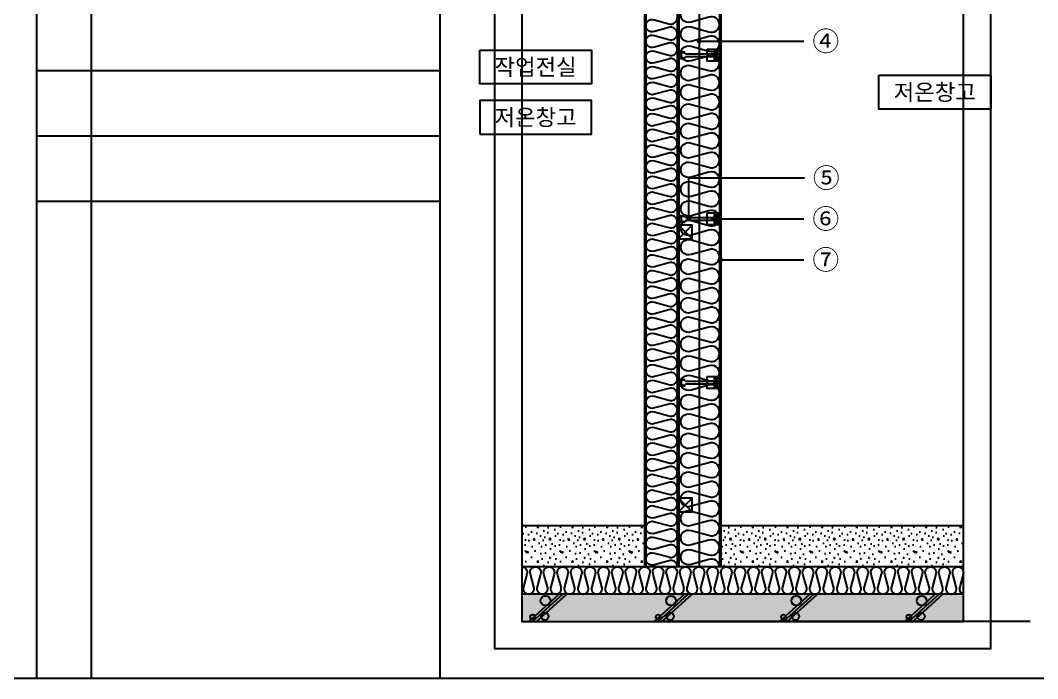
# Model space of a CAD drawing. Header units: millimetres. Extents: x 1008970 to 1091919, y 939088 to 948574.
# Drawn here: x 1045292 to 1048671, y 939179 to 941364 of the extents above; entities that cross this region are included whole.
import ezdxf
from ezdxf.enums import TextEntityAlignment as Align

# ---------------------------------------------------------------- set-up
doc = ezdxf.new("R2010")
doc.units = ezdxf.units.MM
doc.header["$LTSCALE"] = 5
doc.header["$MEASUREMENT"] = 0
doc.linetypes.add('HIDDEN', pattern=[0.375, 0.25, -0.125])
doc.linetypes.add('JIS_02_0.7', pattern=[1.35, 0.75, -0.6])
doc.layers.get('0').update_dxf_attribs({"linetype": 'CONTINUOUS'})
doc.layers.get('Defpoints').update_dxf_attribs({"color": 153, "linetype": 'CONTINUOUS'})
for name, color, linetype in [('0612_ACL WALL', 4, 'CONTINUOUS'), ('5TXT', 7, 'CONTINUOUS'), ('AA-AXIS-DIM7', 7, 'CONTINUOUS'), ('CON', 2, 'CONTINUOUS'), ('conc', 2, 'CONTINUOUS'), ('HATCH', 9, 'CONTINUOUS'), ('HT', 8, 'CONTINUOUS'), ('TEXT', 7, 'CONTINUOUS'), ('WALL3', 3, 'CONTINUOUS'), ('단열재', 11, 'CONTINUOUS'), ('볼트', 253, 'JIS_02_0.7')]:
    doc.layers.add(name, color=color, linetype=linetype)
doc.styles.add('MG', font='malgun.ttf')
doc.styles.add('맑은고딕', font='malgun.ttf')
doc.styles.add('한글', font='malgun.ttf')
doc.dimstyles.new('DIM_5', dxfattribs={"dimscale": 5, "dimtxt": 3, "dimasz": 1, "dimexe": 2, "dimexo": 2, "dimgap": 1, "dimtad": 1, "dimdec": 0, "dimzin": 0, "dimdsep": 46, "dimtxsty": 'MG', "dimblk1": 'DIMDOT', "dimblk2": 'DIMDOT', "dimsah": 1, "dimcen": 0.09, "dimdle": 2, "dimclrd": 7, "dimclre": 7, "dimclrt": 3, "dimadec": 0, "dimazin": 0, "dimtfac": 1, "dimtdec": 0, "dimtix": 1, "dimtmove": 2, "dimatfit": 3, "dimldrblk": 'DIMDOT', "dimfxl": 2, "dimtolj": 1, "dimtzin": 0, "dimarcsym": 0})

# ---------------------------------------------------------------- blocks, each defined once
blk = doc.blocks.new('zw$8367')
blk.add_line((1287, 5), (1287, 369))
blk.add_lwpolyline([(913, 374), (1287, 374), (1287, 0), (913, 0)], close=True)
at = {"layer": '볼트'}
for p, q in [((1125, 321), (1125, 53)), ((1133, 329), (1279, 329)), ((1141, 329), (1141, 45)), ((1157, 329), (1157, 45)), ((1173, 329), (1173, 45)), ((1190, 329), (1190, 45)), ((1206, 329), (1206, 45)), ((1287, 321), (1287, 240)), ((16, 292), (121, 284)), ((16, 268), (235, 268)), ((16, 106), (235, 106)), ((16, 82), (121, 90)), ((40, 243), (40, 131)), ((121, 284), (235, 284)), ((121, 203), (121, 171)), ((121, 90), (235, 90)), ((186, 106), (235, 106)), ((261, 228), (1125, 228)), ((261, 146), (1125, 146)), ((1125, 236), (1206, 236)), ((1125, 146), (1125, 228)), ((1125, 138), (1206, 138)), ((1133, 45), (1279, 45)), ((1206, 232), (1279, 232)), ((1206, 142), (1279, 142)), ((1287, 134), (1287, 53))]:
    blk.add_line(p, q, dxfattribs=at)
for centre, radius, start, end in [((1133, 321), 8.11, 90, 180), ((1279, 321), 8.11, 0, 90), ((16, 276), 16.2, 90, 165.5225), ((16, 284), 16.2, 194.4775, 270), ((16, 90), 16.2, 90, 165.5225), ((16, 98), 16.2, 194.4775, 270), ((64, 243), 24.3, 78.463, 180), ((64, 131), 24.3, 180, 281.537), ((56, 203), 64.9, 0, 78.463), ((56, 171), 64.9, 281.537, 0), ((186, 203), 64.9, 33.0557, 180), ((186, 171), 64.9, 180, 326.9443), ((235, 276), 8.11, 0, 90), ((235, 276), 8.11, 270, 0), ((235, 98), 8.11, 0, 90), ((235, 98), 8.11, 270, 0), ((261, 252), 24.3, 213.0557, 270), ((261, 122), 24.3, 90, 146.9443), ((1133, 53), 8.11, 180, 270), ((1279, 240), 8.11, 270, 0), ((1279, 134), 8.11, 0, 90), ((1279, 53), 8.11, 270, 0)]:
    blk.add_arc(centre, radius, start, end, dxfattribs=at)
blk = doc.blocks.new('DIMDOT')
at = {"linetype": 'Continuous'}
blk.add_line((-2, 0), (2, 0), dxfattribs=at)
for radius in [0.5, 0.25]:
    blk.add_circle((0, 0), radius, dxfattribs=at)

msp = doc.modelspace()

# ---------------------------------------------------------------- hatches: boundary and pattern name
at = {"layer": 'HATCH'}
h = msp.add_hatch(dxfattribs=at)
h.set_pattern_fill('CONC', color=256, scale=4.527328)
h.set_pattern_definition([(0, (1037133.75, 993664.53), (0, 114.99414), [0, -114.99414]), (0, (1037134.9, 993624.29), (0, 114.99414), [0, -114.99414]), (0, (1037138.35, 993686.38), (0, 114.99414), [0, -114.99414]), (338.1986, (1037078.551, 993650.735), (344.9824405, -114.994126), [12.38521, -606.87718]), (216.8699, (1037090.05, 993646.136), (344.9824, 229.988287), [5.7497, -569.22098]), (130.6013, (1037085.451, 993642.686), (574.9707303, -689.9647053), [10.60188, -1049.59162]), (206.5651, (1037047.503, 993628.887), (-114.99404, -114.994287), [2.57138, -254.56332]), (326.3099, (1037045.203, 993627.737), (229.988222, -114.99429), [4.14623, -410.4711]), (108.4349, (1037048.653, 993625.437), (-114.993953, 229.988323), [3.63646, -360.00697]), (225, (1037121.1, 993617.39), (-2e-14, -114.99417), [4.87874, -157.74746]), (0, (1037117.65, 993613.94), (114.99414, 114.99414), [6.89965, -108.0945]), (135, (1037124.55, 993613.94), (-114.99417, 8e-15), [4.87874, -157.74746]), (251.5651, (1037107.3, 993690.983), (114.993953, 229.988323), [3.63646, -360.00697]), (0, (1037106.15, 993687.53), (114.99414, 114.99414), [5.7497, -109.24443]), (143.1301, (1037111.9, 993687.534), (-344.9824, 229.988287), [5.7497, -569.22098]), (213.6901, (1037046.353, 993692.133), (229.988222, 114.99429), [4.14623, -410.4711]), (341.5651, (1037042.903, 993689.833), (-229.988323, 114.993953), [7.27292, -356.3705]), (126.8699, (1037049.803, 993687.534), (229.988287, -344.9824), [5.7497, -569.22098]), (0, (1037079.7, 993687.53), (0, 114.99414), [0, -114.99414]), (0, (1037048.65, 993657.64), (0, 114.99414), [0, -114.99414]), (0, (1037080.85, 993615.09), (0, 114.99414), [0, -114.99414]), (0, (1037111.9, 993650.74), (0, 114.99414), [0, -114.99414]), (0, (1037078.55, 993670.28), (0, 114.99414), [0, -114.99414]), (0, (1037053.25, 993673.73), (0, 114.99414), [0, -114.99414]), (0, (1037063.6, 993666.83), (0, 114.99414), [0, -114.99414]), (0, (1037059, 993639.24), (0, 114.99414), [0, -114.99414]), (0, (1037031.4, 993643.84), (0, 114.99414), [0, -114.99414]), (0, (1037032.55, 993670.28), (0, 114.99414), [0, -114.99414]), (0, (1037029.1, 993695.58), (0, 114.99414), [0, -114.99414]), (0, (1037064.75, 993700.18), (0, 114.99414), [0, -114.99414]), (0, (1037090.05, 993704.78), (0, 114.99414), [0, -114.99414]), (0, (1037130.3, 993700.18), (0, 114.99414), [0, -114.99414]), (0, (1037102.7, 993664.53), (0, 114.99414), [0, -114.99414]), (0, (1037091.2, 993685.23), (0, 114.99414), [0, -114.99414]), (0, (1037100.4, 993630.04), (0, 114.99414), [0, -114.99414]), (0, (1037065.9, 993624.29), (0, 114.99414), [0, -114.99414]), (0, (1037100.4, 993598.99), (0, 114.99414), [0, -114.99414]), (0, (1037062.45, 993605.89), (0, 114.99414), [0, -114.99414]), (0, (1037025.65, 993602.44), (0, 114.99414), [0, -114.99414]), (0, (1037039.45, 993596.69), (0, 114.99414), [0, -114.99414]), (0, (1037040.6, 993612.79), (0, 114.99414), [0, -114.99414]), (0, (1037117.65, 993594.39), (0, 114.99414), [0, -114.99414]), (0, (1037131.45, 993641.54), (0, 114.99414), [0, -114.99414]), (0, (1037125.7, 993676.03), (0, 114.99414), [0, -114.99414]), (0, (1037072.8, 993593.24), (0, 114.99414), [0, -114.99414])])
h.paths.add_polyline_path([(1047364.958, 939686.261), (1047364.958, 939550.442), (1046957.499, 939550.442), (1046957.499, 939686.261)])
h = msp.add_hatch(dxfattribs=at)
h.set_pattern_fill('CONC', color=256, scale=4.527328)
h.set_pattern_definition([(0, (1038193.14, 993664.53), (0, 114.99414), [0, -114.99414]), (0, (1038194.29, 993624.29), (0, 114.99414), [0, -114.99414]), (0, (1038197.74, 993686.38), (0, 114.99414), [0, -114.99414]), (338.1986, (1038137.946, 993650.735), (344.9824405, -114.994126), [12.38521, -606.87718]), (216.8699, (1038149.445, 993646.136), (344.9824, 229.988287), [5.7497, -569.22098]), (130.6013, (1038144.846, 993642.686), (574.9707303, -689.9647053), [10.60188, -1049.59162]), (206.5651, (1038106.9, 993628.887), (-114.99404, -114.994287), [2.57138, -254.56332]), (326.3099, (1038104.598, 993627.737), (229.988222, -114.99429), [4.14623, -410.4711]), (108.4349, (1038108.047, 993625.437), (-114.993953, 229.988323), [3.63646, -360.00697]), (225, (1038180.49, 993617.39), (-2e-14, -114.99417), [4.87874, -157.74746]), (0, (1038177.04, 993613.94), (114.99414, 114.99414), [6.89965, -108.0945]), (135, (1038183.94, 993613.94), (-114.99417, 8e-15), [4.87874, -157.74746]), (251.5651, (1038166.694, 993690.983), (114.993953, 229.988323), [3.63646, -360.00697]), (0, (1038165.54, 993687.53), (114.99414, 114.99414), [5.7497, -109.24443]), (143.1301, (1038171.294, 993687.534), (-344.9824, 229.988287), [5.7497, -569.22098]), (213.6901, (1038105.748, 993692.133), (229.988222, 114.99429), [4.14623, -410.4711]), (341.5651, (1038102.298, 993689.833), (-229.988323, 114.993953), [7.27292, -356.3705]), (126.8699, (1038109.197, 993687.534), (229.988287, -344.9824), [5.7497, -569.22098]), (0, (1038139.1, 993687.53), (0, 114.99414), [0, -114.99414]), (0, (1038108.05, 993657.64), (0, 114.99414), [0, -114.99414]), (0, (1038140.25, 993615.09), (0, 114.99414), [0, -114.99414]), (0, (1038171.29, 993650.74), (0, 114.99414), [0, -114.99414]), (0, (1038137.95, 993670.28), (0, 114.99414), [0, -114.99414]), (0, (1038112.65, 993673.73), (0, 114.99414), [0, -114.99414]), (0, (1038123, 993666.83), (0, 114.99414), [0, -114.99414]), (0, (1038118.4, 993639.24), (0, 114.99414), [0, -114.99414]), (0, (1038090.8, 993643.84), (0, 114.99414), [0, -114.99414]), (0, (1038091.95, 993670.28), (0, 114.99414), [0, -114.99414]), (0, (1038088.5, 993695.58), (0, 114.99414), [0, -114.99414]), (0, (1038124.15, 993700.18), (0, 114.99414), [0, -114.99414]), (0, (1038149.45, 993704.78), (0, 114.99414), [0, -114.99414]), (0, (1038189.69, 993700.18), (0, 114.99414), [0, -114.99414]), (0, (1038162.1, 993664.53), (0, 114.99414), [0, -114.99414]), (0, (1038150.6, 993685.23), (0, 114.99414), [0, -114.99414]), (0, (1038159.8, 993630.04), (0, 114.99414), [0, -114.99414]), (0, (1038125.3, 993624.29), (0, 114.99414), [0, -114.99414]), (0, (1038159.8, 993598.99), (0, 114.99414), [0, -114.99414]), (0, (1038121.85, 993605.89), (0, 114.99414), [0, -114.99414]), (0, (1038085.05, 993602.44), (0, 114.99414), [0, -114.99414]), (0, (1038098.85, 993596.69), (0, 114.99414), [0, -114.99414]), (0, (1038100, 993612.79), (0, 114.99414), [0, -114.99414]), (0, (1038177.04, 993594.39), (0, 114.99414), [0, -114.99414]), (0, (1038190.84, 993641.54), (0, 114.99414), [0, -114.99414]), (0, (1038185.09, 993676.03), (0, 114.99414), [0, -114.99414]), (0, (1038132.2, 993593.24), (0, 114.99414), [0, -114.99414])])
h.paths.add_polyline_path([(1048424.353, 939686.261), (1048424.353, 939550.442), (1047618.489, 939550.442), (1047618.489, 939686.261)])
at = {"layer": 'HT'}
h = msp.add_hatch(color=254, dxfattribs=at)
h.dxf.hatch_style = 1
h.paths.add_polyline_path([(1048424.353, 939369.348), (1048424.353, 939459.895), (1046957.499, 939459.895), (1046957.499, 939369.348)])

# ---------------------------------------------------------------- linework, layer by layer
for p, q in [((1045345.77, 943154.195), (1045345.77, 939179.201)), ((1045526.863, 943154.195), (1045526.863, 939179.201)), ((1045345.77, 941198.389), (1046685.859, 941198.389)), ((1045345.77, 940981.077), (1046685.859, 940981.077)), ((1045345.77, 940763.765), (1046685.859, 940763.765))]:
    msp.add_line(p, q)
for points in [[(1056736.528, 939179.201), (1042864.794, 939179.201), (1042864.794, 947708.687), (1056736.528, 947708.687)], [(1046817.553, 941265.596), (1047189.029, 941265.596), (1047189.029, 941153.116), (1046817.553, 941153.116)], [(1048143.424, 941182.192), (1048514.9, 941182.192), (1048514.9, 941069.712), (1048143.424, 941069.712)], [(1046817.553, 940986.308), (1047189.029, 940986.308), (1047189.029, 941098.788), (1046817.553, 941098.788)]]:
    msp.add_lwpolyline(points, close=True)
at = {"color": 6}
msp.add_lwpolyline([(1047482.669, 939550.442, 0.905, 0.905, 0), (1047482.669, 942787.481, 0.905, 0.905, 0), (1048424.353, 942787.481, 0.905, 0.905, 0)], format="xyseb", dxfattribs=at)
at = {"layer": '0612_ACL WALL', "linetype": 'ByBlock'}
for p, q in [((1047364.958, 942792.009), (1047364.958, 939550.442)), ((1047369.486, 942792.009), (1047369.486, 939550.442)), ((1047473.614, 942792.009), (1047473.614, 939550.442)), ((1047478.142, 942792.009), (1047478.142, 939550.442)), ((1047364.958, 939686.261), (1046957.499, 939686.261)), ((1048424.353, 939686.261), (1047618.489, 939686.261))]:
    msp.add_line(p, q, dxfattribs=at)
at = {"layer": '5TXT'}
msp.add_line((1046685.859, 939179.201), (1046685.859, 947708.687), dxfattribs=at)
at = {"layer": 'CON', "ltscale": 5}
msp.add_line((1048424.353, 939459.895), (1046957.499, 939459.895), dxfattribs=at)
at = {"layer": 'conc', "color": 3}
for p, q in [((1047478.142, 940683.999), (1047523.415, 940638.726)), ((1047478.142, 940638.726), (1047523.415, 940683.999)), ((1047478.142, 939778.534), (1047523.415, 939733.26)), ((1047478.142, 939733.26), (1047523.415, 939778.534))]:
    msp.add_line(p, q, dxfattribs=at)
for points in [[(1047478.142, 940638.726), (1047523.415, 940638.726), (1047523.415, 940683.999), (1047478.142, 940683.999)], [(1047478.142, 939733.26), (1047523.415, 939733.26), (1047523.415, 939778.534), (1047478.142, 939778.534)]]:
    msp.add_lwpolyline(points, close=True, dxfattribs=at)
at = {"layer": 'Defpoints'}
for p, q in [((1048555.01, 939369.348), (1047410.232, 939369.348)), ((1048645.556, 939369.348), (1047500.778, 939369.348))]:
    msp.add_line(p, q, dxfattribs=at)
at = {"layer": 'Defpoints', "color": 139}
for points in [[(1048514.9, 942973.102), (1046866.952, 942973.102), (1046866.952, 939278.802), (1048514.9, 939278.802)], [(1048424.353, 942882.555), (1046957.499, 942882.555), (1046957.499, 939369.348), (1048424.353, 939369.348)]]:
    msp.add_lwpolyline(points, close=True, dxfattribs=at)
at = {"layer": 'HATCH'}
for p, q in [((1046980.527, 939369.348), (1047081.134, 939459.895)), ((1046993.332, 939369.348), (1047093.939, 939459.895)), ((1047006.137, 939369.348), (1047106.744, 939459.895)), ((1047397.055, 939369.348), (1047497.662, 939459.895)), ((1047409.86, 939369.348), (1047510.467, 939459.895)), ((1047422.665, 939369.348), (1047523.272, 939459.895)), ((1047813.582, 939369.348), (1047914.19, 939459.895)), ((1047826.388, 939369.348), (1047926.995, 939459.895)), ((1047839.193, 939369.348), (1047939.8, 939459.895)), ((1048230.11, 939369.348), (1048330.718, 939459.895)), ((1048242.916, 939369.348), (1048343.523, 939459.895)), ((1048255.721, 939369.348), (1048356.328, 939459.895))]:
    msp.add_line(p, q, dxfattribs=at)
for centre, radius in [((1047036.137, 939438.167), 16.298), ((1047452.665, 939438.167), 16.298), ((1047869.193, 939438.167), 16.298), ((1048285.721, 939438.167), 16.298), ((1046993.699, 939383.927), 8.149), ((1047033.689, 939385.966), 12.224), ((1047410.227, 939383.927), 8.149), ((1047450.217, 939385.966), 12.224), ((1047826.755, 939383.927), 8.149), ((1047866.744, 939385.966), 12.224), ((1048243.283, 939383.927), 8.149), ((1048283.272, 939385.966), 12.224)]:
    msp.add_circle(centre, radius, dxfattribs=at)
at = {"layer": 'WALL3'}
msp.add_line((1047618.489, 941886.543), (1047618.489, 939550.442), dxfattribs=at)
at = {"layer": 'WALL3', "linetype": 'HIDDEN'}
msp.add_lwpolyline([(1048424.353, 942746.735), (1047546.052, 942746.735), (1047546.052, 939550.442)], dxfattribs=at)
at = {"layer": '단열재'}
for p, q in [((1047613.961, 942701.462), (1047613.961, 939550.442)), ((1048424.353, 939550.442), (1046957.499, 939550.442))]:
    msp.add_line(p, q, dxfattribs=at)
for points in [[(1047613.961, 939550.442, 0.52485566), (1047579.117, 939574.485), (1047520.229, 939558.542, -1.44919786), (1047520.229, 939606.629), (1047579.117, 939590.686, 0.52485566), (1047613.961, 939614.73, 0.52485566), (1047579.117, 939638.773), (1047520.229, 939622.83, -1.44919786), (1047520.229, 939670.917), (1047579.117, 939654.974, 0.52485566), (1047613.961, 939679.018, 0.52485566), (1047579.117, 939703.061), (1047520.229, 939687.118, -1.44919786), (1047520.229, 939735.205), (1047579.117, 939719.262, 0.52485566), (1047613.961, 939743.306, 0.52485566), (1047579.117, 939767.349), (1047520.229, 939751.406, -1.44919786), (1047520.229, 939799.493), (1047579.117, 939783.55, 0.52485566), (1047613.961, 939807.594, 0.52485566), (1047579.117, 939831.638), (1047520.229, 939815.694, -1.44919786), (1047520.229, 939863.782), (1047579.117, 939847.838, 0.52485566), (1047613.961, 939871.882, 0.52485566), (1047579.117, 939895.926), (1047520.229, 939879.982, -1.44919786), (1047520.229, 939928.07), (1047579.117, 939912.126, 0.52485566), (1047613.961, 939936.17, 0.52485566), (1047579.117, 939960.214), (1047520.229, 939944.27, -1.44919786), (1047520.229, 939992.358), (1047579.117, 939976.414, 0.52485566), (1047613.961, 940000.458, 0.52485566), (1047579.117, 940024.502), (1047520.229, 940008.558, -1.44919786), (1047520.229, 940056.646), (1047579.117, 940040.702, 0.52485566), (1047613.961, 940064.746, 0.52485566), (1047579.117, 940088.79), (1047520.229, 940072.846, -1.44919786), (1047520.229, 940120.934), (1047579.117, 940104.99, 0.52485566), (1047613.961, 940129.034, 0.52485566), (1047579.117, 940153.078), (1047520.229, 940137.134, -1.44919786), (1047520.229, 940185.222), (1047579.117, 940169.278, 0.52485566), (1047613.961, 940193.322, 0.52485566), (1047579.117, 940217.366), (1047520.229, 940201.422, -1.44919786), (1047520.229, 940249.51), (1047579.117, 940233.566, 0.52485566), (1047613.961, 940257.61, 0.52485566), (1047579.117, 940281.654), (1047520.229, 940265.71, -1.44919786), (1047520.229, 940313.798), (1047579.117, 940297.855, 0.52485566), (1047613.961, 940321.898, 0.52485566), (1047579.117, 940345.942), (1047520.229, 940329.999, -1.44919786), (1047520.229, 940378.086), (1047579.117, 940362.143, 0.52485566), (1047613.961, 940386.186, 0.52485566), (1047579.117, 940410.23), (1047520.229, 940394.287, -1.44919786), (1047520.229, 940442.374), (1047579.117, 940426.431, 0.52485566), (1047613.961, 940450.474, 0.52485566), (1047579.117, 940474.518), (1047520.229, 940458.575, -1.44919786), (1047520.229, 940506.662), (1047579.117, 940490.719, 0.52485566), (1047613.961, 940514.762, 0.52485566), (1047579.117, 940538.806), (1047520.229, 940522.863, -1.44919786), (1047520.229, 940570.95), (1047579.117, 940555.007, 0.52485566), (1047613.961, 940579.051, 0.52485566), (1047579.117, 940603.094), (1047520.229, 940587.151, -1.44919786), (1047520.229, 940635.238), (1047579.117, 940619.295, 0.52485566), (1047613.961, 940643.339, 0.52485566), (1047579.117, 940667.382), (1047520.229, 940651.439, -1.44919786), (1047520.229, 940699.526), (1047579.117, 940683.583, 0.52485566), (1047613.961, 940707.627, 0.52485566), (1047579.117, 940731.67), (1047520.229, 940715.727, -1.44919786), (1047520.229, 940763.814), (1047579.117, 940747.871, 0.52485566), (1047613.961, 940771.915, 0.52485566), (1047579.117, 940795.958), (1047520.229, 940780.015, -1.44919786), (1047520.229, 940828.102), (1047579.117, 940812.159, 0.52485566), (1047613.961, 940836.203, 0.52485566), (1047579.117, 940860.246), (1047520.229, 940844.303, -1.44919786), (1047520.229, 940892.391), (1047579.117, 940876.447, 0.52485566), (1047613.961, 940900.491, 0.52485566), (1047579.117, 940924.535), (1047520.229, 940908.591, -1.44919786), (1047520.229, 940956.679), (1047579.117, 940940.735, 0.52485566), (1047613.961, 940964.779, 0.52485566), (1047579.117, 940988.823), (1047520.229, 940972.879, -1.44919786), (1047520.229, 941020.967), (1047579.117, 941005.023, 0.52485566), (1047613.961, 941029.067, 0.52485566), (1047579.117, 941053.111), (1047520.229, 941037.167, -1.44919786), (1047520.229, 941085.255), (1047579.117, 941069.311, 0.52485566), (1047613.961, 941093.355, 0.52485566), (1047579.117, 941117.399), (1047520.229, 941101.455, -1.44919786), (1047520.229, 941149.543), (1047579.117, 941133.599, 0.52485566), (1047613.961, 941157.643, 0.52485566), (1047579.117, 941181.687), (1047520.229, 941165.743, -1.44919786), (1047520.229, 941213.831), (1047579.117, 941197.887, 0.52485566), (1047613.961, 941221.931, 0.52485566), (1047579.117, 941245.975), (1047520.229, 941230.031, -1.44919786), (1047520.229, 941278.119), (1047579.117, 941262.175, 0.52485566), (1047613.961, 941286.219, 0.52485566), (1047579.117, 941310.263), (1047520.229, 941294.319, -1.44919786), (1047520.229, 941342.407), (1047579.117, 941326.463, 0.52485566), (1047613.961, 941350.507, 0.52485566), (1047579.117, 941374.551), (1047520.229, 941358.608, -1.44919786), (1047520.229, 941406.695)], [(1046957.499, 939550.442, -0.52493262), (1046974.431, 939525.903), (1046963.203, 939484.433, 0.52485566), (1046980.135, 939459.895, 0.52485566), (1046997.068, 939484.433), (1046985.84, 939525.903, -1.44919786), (1047019.704, 939525.903), (1047008.477, 939484.433, 0.52485566), (1047025.409, 939459.895, 0.52485566), (1047042.341, 939484.433), (1047031.113, 939525.903, -1.44919786), (1047064.978, 939525.903), (1047053.75, 939484.433, 0.52485566), (1047070.682, 939459.895, 0.52485566), (1047087.614, 939484.433), (1047076.386, 939525.903, -1.44919786), (1047110.251, 939525.903), (1047099.023, 939484.433, 0.52485566), (1047115.955, 939459.895, 0.52485566), (1047132.888, 939484.433), (1047121.66, 939525.903, -1.44919786), (1047155.524, 939525.903), (1047144.296, 939484.433, 0.52485566), (1047161.229, 939459.895, 0.52485566), (1047178.161, 939484.433), (1047166.933, 939525.903, -1.44919786), (1047200.797, 939525.903), (1047189.57, 939484.433, 0.52485566), (1047206.502, 939459.895, 0.52485566), (1047223.434, 939484.433), (1047212.206, 939525.903, -1.44919786), (1047246.071, 939525.903), (1047234.843, 939484.433, 0.52485566), (1047251.775, 939459.895, 0.52485566), (1047268.707, 939484.433), (1047257.48, 939525.903, -1.44919786), (1047291.344, 939525.903), (1047280.116, 939484.433, 0.52485566), (1047297.048, 939459.895, 0.52485566), (1047313.981, 939484.433), (1047302.753, 939525.903, -1.44919786), (1047336.617, 939525.903), (1047325.39, 939484.433, 0.52485566), (1047342.322, 939459.895, 0.52485566), (1047359.254, 939484.433), (1047348.026, 939525.903, -1.44919786), (1047381.891, 939525.903), (1047370.663, 939484.433, 0.52485566), (1047387.595, 939459.895, 0.52485566), (1047404.527, 939484.433), (1047393.299, 939525.903, -1.44919786), (1047427.164, 939525.903), (1047415.936, 939484.433, 0.52485566), (1047432.868, 939459.895, 0.52485566), (1047449.801, 939484.433), (1047438.573, 939525.903, -1.44919786), (1047472.437, 939525.903), (1047461.209, 939484.433, 0.52485566), (1047478.142, 939459.895, 0.52485566), (1047495.074, 939484.433), (1047483.846, 939525.903, -1.44919786), (1047517.71, 939525.903), (1047506.483, 939484.433, 0.4467814), (1047518.888, 939460.47)], [(1047478.142, 939459.895, 0.52485566), (1047495.074, 939484.433), (1047483.846, 939525.903, -1.44919786), (1047517.71, 939525.903), (1047506.483, 939484.433, 0.52485566), (1047523.415, 939459.895, 0.52485566), (1047540.347, 939484.433), (1047529.119, 939525.903, -1.44919786), (1047562.984, 939525.903), (1047551.756, 939484.433, 0.52485566), (1047568.688, 939459.895, 0.52485566), (1047585.62, 939484.433), (1047574.393, 939525.903, -1.44919786), (1047608.257, 939525.903), (1047597.029, 939484.433, 0.52485566), (1047613.961, 939459.895, 0.52485566), (1047630.894, 939484.433), (1047619.666, 939525.903, -1.44919786), (1047653.53, 939525.903), (1047642.303, 939484.433, 0.52485566), (1047659.235, 939459.895, 0.52485566), (1047676.167, 939484.433), (1047664.939, 939525.903, -1.44919786), (1047698.804, 939525.903), (1047687.576, 939484.433, 0.52485566), (1047704.508, 939459.895, 0.52485566), (1047721.44, 939484.433), (1047710.212, 939525.903, -1.44919786), (1047744.077, 939525.903), (1047732.849, 939484.433, 0.52485566), (1047749.781, 939459.895, 0.52485566), (1047766.713, 939484.433), (1047755.486, 939525.903, -1.44919786), (1047789.35, 939525.903), (1047778.122, 939484.433, 0.52485566), (1047795.055, 939459.895, 0.52485566), (1047811.987, 939484.433), (1047800.759, 939525.903, -1.44919786), (1047834.623, 939525.903), (1047823.396, 939484.433, 0.52485566), (1047840.328, 939459.895, 0.52485566), (1047857.26, 939484.433), (1047846.032, 939525.903, -1.44919786), (1047879.897, 939525.903), (1047868.669, 939484.433, 0.52485566), (1047885.601, 939459.895, 0.52485566), (1047902.533, 939484.433), (1047891.306, 939525.903, -1.44919786), (1047925.17, 939525.903), (1047913.942, 939484.433, 0.52485566), (1047930.874, 939459.895, 0.52485566), (1047947.807, 939484.433), (1047936.579, 939525.903, -1.44919786), (1047970.443, 939525.903), (1047959.215, 939484.433, 0.52485566), (1047976.148, 939459.895, 0.52485566), (1047993.08, 939484.433), (1047981.852, 939525.903, -1.44919786), (1048015.717, 939525.903), (1048004.489, 939484.433, 0.52485566), (1048021.421, 939459.895, 0.52485566), (1048038.353, 939484.433), (1048027.125, 939525.903, -1.44919786), (1048060.99, 939525.903), (1048049.762, 939484.433, 0.52485566), (1048066.694, 939459.895, 0.52485566), (1048083.626, 939484.433), (1048072.399, 939525.903, -1.44919786), (1048106.263, 939525.903), (1048095.035, 939484.433, 0.52485566), (1048111.968, 939459.895, 0.52485566), (1048128.9, 939484.433), (1048117.672, 939525.903, -1.44919786), (1048151.536, 939525.903), (1048140.309, 939484.433, 0.52485566), (1048157.241, 939459.895, 0.52485566), (1048174.173, 939484.433), (1048162.945, 939525.903, -1.44919786), (1048196.81, 939525.903), (1048185.582, 939484.433, 0.52485566), (1048202.514, 939459.895, 0.52485566), (1048219.446, 939484.433), (1048208.219, 939525.903, -1.44919786), (1048242.083, 939525.903), (1048230.855, 939484.433, 0.52485566), (1048247.787, 939459.895, 0.52485566), (1048264.72, 939484.433), (1048253.492, 939525.903, -1.44919786), (1048287.356, 939525.903), (1048276.128, 939484.433, 0.52485566), (1048293.061, 939459.895, 0.52485566), (1048309.993, 939484.433), (1048298.765, 939525.903, -1.44919786), (1048332.63, 939525.903), (1048321.402, 939484.433, 0.52485566), (1048338.334, 939459.895, 0.52485566), (1048355.266, 939484.433), (1048344.038, 939525.903, -1.44919786), (1048377.903, 939525.903), (1048366.675, 939484.433, 0.52485566), (1048383.607, 939459.895, 0.52485566), (1048400.539, 939484.433), (1048389.312, 939525.903, -1.44919786), (1048423.176, 939525.903), (1048411.948, 939484.433, 0.4467814), (1048424.353, 939460.47, 0.4467814)]]:
    msp.add_lwpolyline(points, format="xyb", dxfattribs=at)
at = {"layer": '단열재', "color": 9}
msp.add_lwpolyline([(1047473.614, 939550.442, 0.52485566), (1047445.395, 939569.914), (1047397.705, 939557.002, -1.44919786), (1047397.705, 939595.946), (1047445.395, 939583.034, 0.52485566), (1047473.614, 939602.506, 0.52485566), (1047445.395, 939621.978), (1047397.705, 939609.066, -1.44919786), (1047397.705, 939648.01), (1047445.395, 939635.098, 0.52485566), (1047473.614, 939654.57, 0.52485566), (1047445.395, 939674.042), (1047397.705, 939661.13, -1.44919786), (1047397.705, 939700.074), (1047445.395, 939687.162, 0.52485566), (1047473.614, 939706.634, 0.52485566), (1047445.395, 939726.106), (1047397.705, 939713.194, -1.44919786), (1047397.705, 939752.139), (1047445.395, 939739.227, 0.52485566), (1047473.614, 939758.699, 0.52485566), (1047445.395, 939778.171), (1047397.705, 939765.259, -1.44919786), (1047397.705, 939804.203), (1047445.395, 939791.291, 0.52485566), (1047473.614, 939810.763, 0.52485566), (1047445.395, 939830.235), (1047397.705, 939817.323, -1.44919786), (1047397.705, 939856.267), (1047445.395, 939843.355, 0.52485566), (1047473.614, 939862.827, 0.52485566), (1047445.395, 939882.299), (1047397.705, 939869.387, -1.44919786), (1047397.705, 939908.331), (1047445.395, 939895.419, 0.52485566), (1047473.614, 939914.891, 0.52485566), (1047445.395, 939934.363), (1047397.705, 939921.452, -1.44919786), (1047397.705, 939960.396), (1047445.395, 939947.484, 0.52485566), (1047473.614, 939966.956, 0.52485566), (1047445.395, 939986.428), (1047397.705, 939973.516, -1.44919786), (1047397.705, 940012.46), (1047445.395, 939999.548, 0.52485566), (1047473.614, 940019.02, 0.52485566), (1047445.395, 940038.492), (1047397.705, 940025.58, -1.44919786), (1047397.705, 940064.524), (1047445.395, 940051.612, 0.52485566), (1047473.614, 940071.084, 0.52485566), (1047445.395, 940090.556), (1047397.705, 940077.644, -1.44919786), (1047397.705, 940116.588), (1047445.395, 940103.677, 0.52485566), (1047473.614, 940123.149, 0.52485566), (1047445.395, 940142.621), (1047397.705, 940129.709, -1.44919786), (1047397.705, 940168.653), (1047445.395, 940155.741, 0.52485566), (1047473.614, 940175.213, 0.52485566), (1047445.395, 940194.685), (1047397.705, 940181.773, -1.44919786), (1047397.705, 940220.717), (1047445.395, 940207.805, 0.52485566), (1047473.614, 940227.277, 0.52485566), (1047445.395, 940246.749), (1047397.705, 940233.837, -1.44919786), (1047397.705, 940272.781), (1047445.395, 940259.869, 0.52485566), (1047473.614, 940279.341, 0.52485566), (1047445.395, 940298.813), (1047397.705, 940285.901, -1.44919786), (1047397.705, 940324.846), (1047445.395, 940311.934, 0.52485566), (1047473.614, 940331.406, 0.52485566), (1047445.395, 940350.878), (1047397.705, 940337.966, -1.44919786), (1047397.705, 940376.91), (1047445.395, 940363.998, 0.52485566), (1047473.614, 940383.47, 0.52485566), (1047445.395, 940402.942), (1047397.705, 940390.03, -1.44919786), (1047397.705, 940428.974), (1047445.395, 940416.062, 0.52485566), (1047473.614, 940435.534, 0.52485566), (1047445.395, 940455.006), (1047397.705, 940442.094, -1.44919786), (1047397.705, 940481.038), (1047445.395, 940468.126, 0.52485566), (1047473.614, 940487.598, 0.52485566), (1047445.395, 940507.071), (1047397.705, 940494.159, -1.44919786), (1047397.705, 940533.103), (1047445.395, 940520.191, 0.52485566), (1047473.614, 940539.663, 0.52485566), (1047445.395, 940559.135), (1047397.705, 940546.223, -1.44919786), (1047397.705, 940585.167), (1047445.395, 940572.255, 0.52485566), (1047473.614, 940591.727, 0.52485566), (1047445.395, 940611.199), (1047397.705, 940598.287, -1.44919786), (1047397.705, 940637.231), (1047445.395, 940624.319, 0.52485566), (1047473.614, 940643.791, 0.52485566), (1047445.395, 940663.263), (1047397.705, 940650.351, -1.44919786), (1047397.705, 940689.295), (1047445.395, 940676.384, 0.52485566), (1047473.614, 940695.856, 0.52485566), (1047445.395, 940715.328), (1047397.705, 940702.416, -1.44919786), (1047397.705, 940741.36), (1047445.395, 940728.448, 0.52485566), (1047473.614, 940747.92, 0.52485566), (1047445.395, 940767.392), (1047397.705, 940754.48, -1.44919786), (1047397.705, 940793.424), (1047445.395, 940780.512, 0.52485566), (1047473.614, 940799.984, 0.52485566), (1047445.395, 940819.456), (1047397.705, 940806.544, -1.44919786), (1047397.705, 940845.488), (1047445.395, 940832.576, 0.52485566), (1047473.614, 940852.048, 0.52485566), (1047445.395, 940871.52), (1047397.705, 940858.608, -1.44919786), (1047397.705, 940897.553), (1047445.395, 940884.641, 0.52485566), (1047473.614, 940904.113, 0.52485566), (1047445.395, 940923.585), (1047397.705, 940910.673, -1.44919786), (1047397.705, 940949.617), (1047445.395, 940936.705, 0.52485566), (1047473.614, 940956.177, 0.52485566), (1047445.395, 940975.649), (1047397.705, 940962.737, -1.44919786), (1047397.705, 941001.681), (1047445.395, 940988.769, 0.52485566), (1047473.614, 941008.241, 0.52485566), (1047445.395, 941027.713), (1047397.705, 941014.801, -1.44919786), (1047397.705, 941053.745), (1047445.395, 941040.833, 0.52485566), (1047473.614, 941060.305, 0.52485566), (1047445.395, 941079.778), (1047397.705, 941066.866, -1.44919786), (1047397.705, 941105.81), (1047445.395, 941092.898, 0.52485566), (1047473.614, 941112.37, 0.52485566), (1047445.395, 941131.842), (1047397.705, 941118.93, -1.44919786), (1047397.705, 941157.874), (1047445.395, 941144.962, 0.52485566), (1047473.614, 941164.434, 0.52485566), (1047445.395, 941183.906), (1047397.705, 941170.994, -1.44919786), (1047397.705, 941209.938), (1047445.395, 941197.026, 0.52485566), (1047473.614, 941216.498, 0.52485566), (1047445.395, 941235.97), (1047397.705, 941223.058, -1.44919786), (1047397.705, 941262.002), (1047445.395, 941249.091, 0.52485566), (1047473.614, 941268.563, 0.52485566), (1047445.395, 941288.035), (1047397.705, 941275.123, -1.44919786), (1047397.705, 941314.067), (1047445.395, 941301.155, 0.52485566), (1047473.614, 941320.627, 0.52485566), (1047445.395, 941340.099), (1047397.705, 941327.187, -1.44919786), (1047397.705, 941366.131), (1047445.395, 941353.219, 0.52485566), (1047473.614, 941372.691, 0.52485566)], format="xyb", dxfattribs=at)

# ---------------------------------------------------------------- block references
at = {"layer": 'Defpoints', "xscale": 0.1089322188955256, "yscale": 0.1089322188955256, "zscale": 0.1089322188955256}
for p in [(1047473.782, 941228.328), (1047473.782, 940685.049), (1047473.782, 940141.769)]:
    msp.add_blockref('zw$8367', p, dxfattribs=at)

# ---------------------------------------------------------------- texts
at = {"style": '한글'}
for s, p in [('④', (1047967.093, 941295.189)), ('⑤', (1047968.619, 940841.242)), ('⑥', (1047967.093, 940705.422)), ('⑦', (1047967.093, 940569.602))]:
    msp.add_text(s, height=65.194, dxfattribs=at).set_placement(p, align=Align.MIDDLE_CENTER)
at = {"layer": 'TEXT', "style": '맑은고딕'}
for s, p in [('작업전실', (1047003.291, 941209.356)), ('저온창고', (1048329.162, 941125.952)), ('저온창고', (1047003.291, 941042.548))]:
    msp.add_text(s, height=54.3279, dxfattribs=at).set_placement(p, align=Align.MIDDLE_CENTER)

# ---------------------------------------------------------------- leaders
at = {"layer": 'AA-AXIS-DIM7'}
for points in [[(1047546.052, 941295.189), (1047782.947, 941295.189), (1047894.656, 941295.189)], [(1047512.097, 940705.001), (1047512.097, 940841.242), (1047896.182, 940841.242)], [(1047593.572, 940705.422), (1047782.947, 940705.422), (1047894.656, 940705.422)], [(1047618.489, 940569.602), (1047782.947, 940569.602), (1047894.656, 940569.602)]]:
    msp.add_leader(points, dimstyle='DIM_5', override={"dimasz": 3, "dimclrd": 4, "dimldrblk": 'Dot', "dimarcsym": 1}, dxfattribs=at)

doc.saveas('drawing.dxf')
